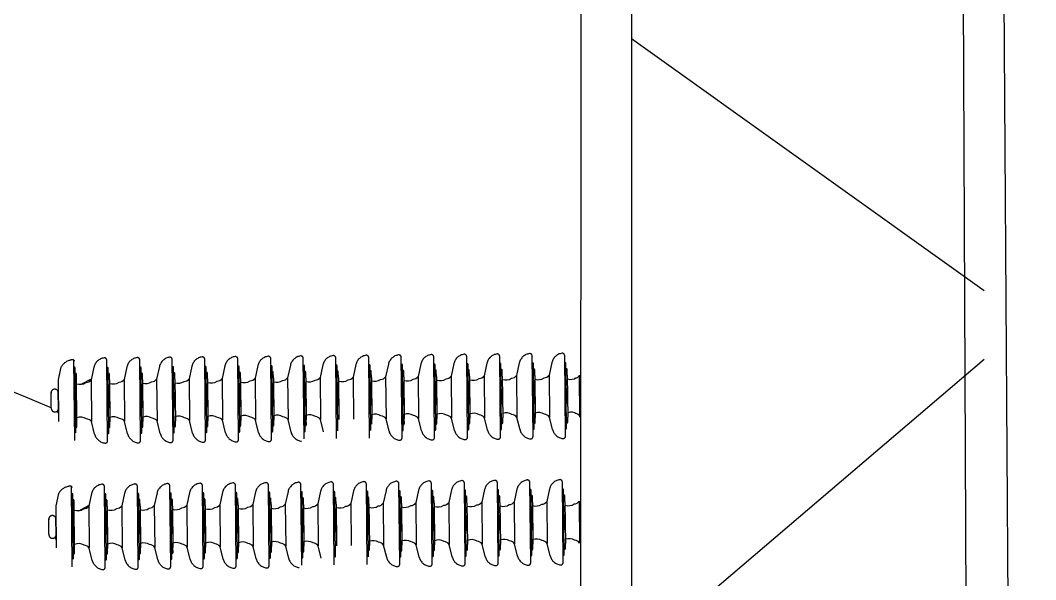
# Model space of a CAD drawing. Header units: inches. Extents: x 25.4 to 67.8, y 12.4 to 30.4.
# Drawn here: x 48.435 to 50.44, y 23.472 to 24.577 of the extents above; entities that cross this region are included whole.
import ezdxf

# ---------------------------------------------------------------- set-up
doc = ezdxf.new("R2010")
doc.units = ezdxf.units.IN
doc.header["$MEASUREMENT"] = 0
doc.linetypes.add('DASHED', pattern=[0.75, 0.5, -0.25])
doc.layers.add('DIM', color=2, linetype='Continuous')
doc.layers.add('medidas', color=3, linetype='Continuous')

msp = doc.modelspace()

# ---------------------------------------------------------------- linework, layer by layer
at = {"color": 2, "linetype": 'DASHED'}
for p, q in [((48.54222, 23.74656), (48.5406, 23.90551)), ((48.60734, 23.74631), (48.60573, 23.90527)), ((48.67246, 23.74692), (48.67085, 23.90588)), ((48.73663, 23.74762), (48.73502, 23.90658)), ((48.80081, 23.74827), (48.79919, 23.90723)), ((48.86592, 23.74893), (48.86431, 23.90789)), ((48.93104, 23.74954), (48.92943, 23.9085)), ((48.99521, 23.75024), (48.9936, 23.9092)), ((49.05939, 23.75089), (49.05777, 23.90985)), ((49.1245, 23.75151), (49.12289, 23.91046)), ((49.18868, 23.75221), (49.18706, 23.91116)), ((49.22578, 23.89811), (49.2203, 23.87348)), ((49.25285, 23.75286), (49.25124, 23.91182)), ((49.2909, 23.89877), (49.28541, 23.87414)), ((49.31797, 23.75352), (49.31635, 23.91248)), ((49.31768, 23.8984), (49.3165, 23.89839)), ((49.35601, 23.89939), (49.35053, 23.87475)), ((49.38308, 23.75413), (49.38147, 23.91309)), ((49.3828, 23.89901), (49.38161, 23.899)), ((49.3853, 23.76942), (49.384, 23.89784)), ((49.42019, 23.90009), (49.4147, 23.87545)), ((49.44726, 23.75483), (49.44564, 23.91379)), ((49.44697, 23.89971), (49.44579, 23.8997)), ((49.44947, 23.77012), (49.44817, 23.89854)), ((49.48436, 23.90074), (49.47888, 23.8761)), ((49.51143, 23.75548), (49.50982, 23.91444)), ((49.51114, 23.90036), (49.50996, 23.90035)), ((49.51364, 23.77077), (49.51234, 23.89919)), ((48.51515, 23.89181), (48.50966, 23.86718)), ((48.54193, 23.89144), (48.54075, 23.89143)), ((48.54443, 23.76185), (48.54313, 23.89027)), ((48.54442, 23.87938), (48.54324, 23.87936)), ((48.54668, 23.77396), (48.54562, 23.8782)), ((48.58027, 23.89156), (48.57479, 23.86693)), ((48.60706, 23.89119), (48.60587, 23.89118)), ((48.60956, 23.7616), (48.60825, 23.89002)), ((48.60955, 23.87913), (48.60836, 23.87912)), ((48.64539, 23.89218), (48.63991, 23.86754)), ((48.67217, 23.8918), (48.67099, 23.89179)), ((48.67467, 23.76221), (48.67337, 23.89063)), ((48.67467, 23.87974), (48.67348, 23.87973)), ((48.70956, 23.89288), (48.70408, 23.86824)), ((48.73635, 23.8925), (48.73516, 23.89249)), ((48.73885, 23.76291), (48.73754, 23.89133)), ((48.73884, 23.88044), (48.73765, 23.88043)), ((48.77373, 23.89353), (48.76825, 23.8689)), ((48.80052, 23.89316), (48.79934, 23.89314)), ((48.80302, 23.76357), (48.80172, 23.89198)), ((48.80301, 23.88109), (48.80183, 23.88108)), ((48.83885, 23.89419), (48.83337, 23.86956)), ((48.86564, 23.89382), (48.86445, 23.8938)), ((48.86814, 23.76423), (48.86683, 23.89264)), ((48.86813, 23.88175), (48.86695, 23.88174)), ((48.90397, 23.8948), (48.89849, 23.87017)), ((48.93076, 23.89443), (48.92957, 23.89442)), ((48.93325, 23.76484), (48.93195, 23.89326)), ((48.93325, 23.88236), (48.93206, 23.88235)), ((48.96814, 23.8955), (48.96266, 23.87087)), ((48.99493, 23.89513), (48.99374, 23.89512)), ((48.99743, 23.76554), (48.99612, 23.89395)), ((48.99742, 23.88306), (48.99624, 23.88305)), ((49.03231, 23.89615), (49.02683, 23.87152)), ((49.0591, 23.89578), (49.05792, 23.89577)), ((49.0616, 23.76619), (49.0603, 23.89461)), ((49.06159, 23.88372), (49.06041, 23.8837)), ((49.09743, 23.89676), (49.09195, 23.87213)), ((49.12422, 23.89639), (49.12303, 23.89638)), ((49.12672, 23.7668), (49.12542, 23.89522)), ((49.12671, 23.88433), (49.12553, 23.88432)), ((49.1616, 23.89746), (49.15612, 23.87283)), ((49.18839, 23.89709), (49.18721, 23.89708)), ((49.19089, 23.7675), (49.18959, 23.89592)), ((49.19088, 23.88503), (49.1897, 23.88501)), ((49.25256, 23.89774), (49.25138, 23.89773)), ((49.25506, 23.76815), (49.25376, 23.89657)), ((49.25506, 23.88568), (49.25387, 23.88567)), ((49.32018, 23.76881), (49.31888, 23.89723)), ((49.32017, 23.88634), (49.31899, 23.88633)), ((49.38529, 23.88695), (49.38411, 23.88694)), ((49.44946, 23.88765), (49.44828, 23.88764)), ((49.51364, 23.8883), (49.51245, 23.88829)), ((48.50966, 23.86718), (48.5105, 23.78425)), ((48.57479, 23.86693), (48.57563, 23.78401)), ((48.61086, 23.86639), (48.6117, 23.78346)), ((48.63991, 23.86754), (48.64075, 23.78462)), ((48.67598, 23.867), (48.67682, 23.78408)), ((48.70408, 23.86824), (48.70492, 23.78532)), ((48.74015, 23.8677), (48.74099, 23.78478)), ((48.76825, 23.8689), (48.76909, 23.78597)), ((48.80433, 23.86835), (48.80517, 23.78543)), ((48.83337, 23.86956), (48.83421, 23.78663)), ((48.86944, 23.86901), (48.87029, 23.78609)), ((48.89849, 23.87017), (48.89933, 23.78724)), ((48.93456, 23.86963), (48.9354, 23.7867)), ((48.96266, 23.87087), (48.9635, 23.78794)), ((48.99873, 23.87033), (48.99958, 23.7874)), ((49.02683, 23.87152), (49.02767, 23.78859)), ((49.06291, 23.87098), (49.06375, 23.78805)), ((49.09195, 23.87213), (49.09279, 23.7892)), ((49.12802, 23.87159), (49.12887, 23.78866)), ((49.15612, 23.87283), (49.15696, 23.7899)), ((49.1922, 23.87229), (49.19304, 23.78936)), ((49.2203, 23.87348), (49.22114, 23.79055)), ((49.25637, 23.87294), (49.25721, 23.79001)), ((49.28541, 23.87414), (49.28625, 23.79122)), ((49.32149, 23.8736), (49.32233, 23.79067)), ((49.35053, 23.87475), (49.35137, 23.79183)), ((49.3866, 23.87421), (49.38745, 23.79129)), ((49.4147, 23.87545), (49.41554, 23.79253)), ((49.45078, 23.87491), (49.45162, 23.79199)), ((49.47888, 23.8761), (49.47972, 23.79318)), ((49.51495, 23.87556), (49.51579, 23.79264)), ((48.49605, 23.81116), (48.49574, 23.8418)), ((48.51023, 23.8113), (48.50992, 23.84194)), ((48.5463, 23.81076), (48.54599, 23.8414)), ((48.61143, 23.81052), (48.61112, 23.84115)), ((48.67655, 23.81113), (48.67624, 23.84177)), ((48.74072, 23.81183), (48.74041, 23.84247)), ((48.80489, 23.81248), (48.80458, 23.84312)), ((48.87001, 23.81314), (48.8697, 23.84378)), ((48.93513, 23.81375), (48.93482, 23.84439)), ((48.9993, 23.81445), (48.99899, 23.84509)), ((49.06347, 23.8151), (49.06316, 23.84574)), ((49.12859, 23.81571), (49.12828, 23.84635)), ((49.19276, 23.81641), (49.19245, 23.84705)), ((49.25694, 23.81706), (49.25663, 23.8477)), ((49.32205, 23.81773), (49.32174, 23.84836)), ((49.38717, 23.81834), (49.38686, 23.84898)), ((49.45134, 23.81904), (49.45103, 23.84968)), ((49.51552, 23.81969), (49.51521, 23.85033)), ((48.58161, 23.75949), (48.57563, 23.78401)), ((48.64673, 23.7601), (48.64075, 23.78462)), ((48.7109, 23.7608), (48.70492, 23.78532)), ((48.77507, 23.76145), (48.76909, 23.78597)), ((48.84019, 23.76211), (48.83421, 23.78663)), ((48.90531, 23.76273), (48.89933, 23.78724)), ((48.96948, 23.76343), (48.9635, 23.78794)), ((49.03365, 23.76408), (49.02767, 23.78859)), ((49.16294, 23.76539), (49.15696, 23.7899)), ((49.19196, 23.77841), (49.19078, 23.7784)), ((49.22712, 23.76604), (49.22114, 23.79055)), ((49.25614, 23.77907), (49.25495, 23.77905)), ((49.29223, 23.7667), (49.28625, 23.79122)), ((49.32125, 23.77973), (49.32007, 23.77971)), ((49.35735, 23.76731), (49.35137, 23.79183)), ((49.38637, 23.78034), (49.38519, 23.78033)), ((49.42153, 23.76801), (49.41554, 23.79253)), ((49.45055, 23.78104), (49.44936, 23.78103)), ((49.4857, 23.76866), (49.47972, 23.79318)), ((49.51472, 23.78169), (49.51353, 23.78168)), ((48.60838, 23.76041), (48.6072, 23.76039)), ((48.61063, 23.77252), (48.60945, 23.77251)), ((48.6735, 23.76102), (48.67232, 23.76101)), ((48.67575, 23.77313), (48.67456, 23.77312)), ((48.73767, 23.76172), (48.73649, 23.76171)), ((48.73992, 23.77383), (48.73874, 23.77382)), ((48.80185, 23.76237), (48.80066, 23.76236)), ((48.80409, 23.77448), (48.80291, 23.77447)), ((48.86696, 23.76303), (48.86578, 23.76302)), ((48.86921, 23.77514), (48.86803, 23.77513)), ((48.93208, 23.76364), (48.9309, 23.76363)), ((48.93433, 23.77575), (48.93314, 23.77574)), ((48.99625, 23.76434), (48.99507, 23.76433)), ((48.9985, 23.77645), (48.99732, 23.77644)), ((49.18972, 23.7663), (49.18853, 23.76629)), ((49.25389, 23.76695), (49.25271, 23.76694)), ((49.31901, 23.76762), (49.31782, 23.7676)), ((49.38413, 23.76823), (49.38294, 23.76821)), ((49.4483, 23.76893), (49.44711, 23.76891)), ((49.51247, 23.76958), (49.51129, 23.76957)), ((48.79616, 23.49853), (48.79454, 23.65749)), ((48.86127, 23.49919), (48.85966, 23.65815)), ((48.92639, 23.4998), (48.92478, 23.65876)), ((48.99056, 23.5005), (48.98895, 23.65946)), ((49.05474, 23.50115), (49.05312, 23.66011)), ((49.11985, 23.50177), (49.11824, 23.66072)), ((49.18403, 23.50247), (49.18241, 23.66142)), ((49.2482, 23.50312), (49.24659, 23.66208)), ((49.31332, 23.50378), (49.3117, 23.66274)), ((49.37843, 23.50439), (49.37682, 23.66335)), ((49.44261, 23.50509), (49.44099, 23.66405)), ((49.50678, 23.50574), (49.50517, 23.6647)), ((48.5105, 23.64207), (48.50501, 23.61744)), ((48.53757, 23.49682), (48.53595, 23.65577)), ((48.53728, 23.6417), (48.5361, 23.64169)), ((48.53978, 23.51211), (48.53848, 23.64053)), ((48.57562, 23.64182), (48.57014, 23.61719)), ((48.60269, 23.49657), (48.60108, 23.65553)), ((48.60241, 23.64145), (48.60122, 23.64144)), ((48.60491, 23.51186), (48.6036, 23.64028)), ((48.64074, 23.64244), (48.63526, 23.61781)), ((48.66781, 23.49718), (48.6662, 23.65614)), ((48.66753, 23.64207), (48.66634, 23.64205)), ((48.67002, 23.51247), (48.66872, 23.64089)), ((48.70491, 23.64314), (48.69943, 23.6185)), ((48.73198, 23.49788), (48.73037, 23.65684)), ((48.7317, 23.64276), (48.73051, 23.64275)), ((48.7342, 23.51317), (48.73289, 23.64159)), ((48.76908, 23.64379), (48.7636, 23.61916)), ((48.79587, 23.64342), (48.79469, 23.6434)), ((48.79837, 23.51383), (48.79707, 23.64224)), ((48.8342, 23.64445), (48.82872, 23.61982)), ((48.86099, 23.64408), (48.8598, 23.64406)), ((48.86349, 23.51449), (48.86218, 23.6429)), ((48.89932, 23.64506), (48.89384, 23.62043)), ((48.92611, 23.64469), (48.92492, 23.64468)), ((48.9286, 23.5151), (48.9273, 23.64352)), ((48.96349, 23.64576), (48.95801, 23.62113)), ((48.99028, 23.64539), (48.98909, 23.64538)), ((48.99278, 23.5158), (48.99147, 23.64422)), ((49.02767, 23.64641), (49.02218, 23.62178)), ((49.05445, 23.64604), (49.05327, 23.64603)), ((49.05695, 23.51645), (49.05565, 23.64487)), ((49.09278, 23.64702), (49.0873, 23.62239)), ((49.11957, 23.64665), (49.11838, 23.64664)), ((49.12207, 23.51706), (49.12077, 23.64548)), ((49.15696, 23.64772), (49.15147, 23.62309)), ((49.18374, 23.64735), (49.18256, 23.64734)), ((49.18624, 23.51776), (49.18494, 23.64618)), ((49.22113, 23.64837), (49.21565, 23.62374)), ((49.24791, 23.648), (49.24673, 23.64799)), ((49.25041, 23.51841), (49.24911, 23.64683)), ((49.28625, 23.64903), (49.28076, 23.6244)), ((49.31303, 23.64866), (49.31185, 23.64865)), ((49.31553, 23.51907), (49.31423, 23.64749)), ((49.35136, 23.64965), (49.34588, 23.62501)), ((49.37815, 23.64927), (49.37696, 23.64926)), ((49.38065, 23.51968), (49.37935, 23.6481)), ((49.38064, 23.63721), (49.37946, 23.6372)), ((49.41554, 23.65035), (49.41005, 23.62571)), ((49.44232, 23.64997), (49.44114, 23.64996)), ((49.44482, 23.52038), (49.44352, 23.6488)), ((49.44481, 23.63791), (49.44363, 23.6379)), ((49.47971, 23.651), (49.47423, 23.62636)), ((49.5065, 23.65062), (49.50531, 23.65061)), ((49.50899, 23.52103), (49.50769, 23.64945)), ((49.50899, 23.63856), (49.5078, 23.63855)), ((48.50501, 23.61744), (48.50585, 23.53451)), ((48.53977, 23.62964), (48.53859, 23.62962)), ((48.54203, 23.52422), (48.54097, 23.62846)), ((48.57014, 23.61719), (48.57098, 23.53427)), ((48.6049, 23.62939), (48.60372, 23.62938)), ((48.63526, 23.61781), (48.6361, 23.53488)), ((48.67002, 23.63), (48.66883, 23.62999)), ((48.67133, 23.61726), (48.67217, 23.53434)), ((48.69943, 23.6185), (48.70027, 23.53558)), ((48.73419, 23.6307), (48.73301, 23.63069)), ((48.7355, 23.61796), (48.73635, 23.53504)), ((48.7636, 23.61916), (48.76444, 23.53623)), ((48.79836, 23.63135), (48.79718, 23.63134)), ((48.79968, 23.61861), (48.80052, 23.53569)), ((48.82872, 23.61982), (48.82956, 23.53689)), ((48.86348, 23.63201), (48.8623, 23.632)), ((48.86479, 23.61927), (48.86564, 23.53635)), ((48.89384, 23.62043), (48.89468, 23.5375)), ((48.9286, 23.63262), (48.92741, 23.63261)), ((48.92991, 23.61989), (48.93075, 23.53696)), ((48.95801, 23.62113), (48.95885, 23.5382)), ((48.99277, 23.63332), (48.99159, 23.63331)), ((48.99408, 23.62059), (48.99493, 23.53766)), ((49.02218, 23.62178), (49.02302, 23.53885)), ((49.05694, 23.63398), (49.05576, 23.63396)), ((49.05826, 23.62124), (49.0591, 23.53831)), ((49.0873, 23.62239), (49.08814, 23.53946)), ((49.12206, 23.63459), (49.12088, 23.63458)), ((49.12337, 23.62185), (49.12422, 23.53892)), ((49.15147, 23.62309), (49.15231, 23.54016)), ((49.18623, 23.63529), (49.18505, 23.63528)), ((49.18755, 23.62255), (49.18839, 23.53962)), ((49.21565, 23.62374), (49.21649, 23.54082)), ((49.25041, 23.63594), (49.24922, 23.63593)), ((49.25172, 23.6232), (49.25256, 23.54027)), ((49.28076, 23.6244), (49.2816, 23.54148)), ((49.31552, 23.6366), (49.31434, 23.63659)), ((49.31684, 23.62386), (49.31768, 23.54093)), ((49.34588, 23.62501), (49.34672, 23.54209)), ((49.38195, 23.62447), (49.3828, 23.54155)), ((49.41005, 23.62571), (49.41089, 23.54279)), ((49.44613, 23.62517), (49.44697, 23.54225)), ((49.47423, 23.62636), (49.47507, 23.54344)), ((49.5103, 23.62582), (49.51114, 23.5429)), ((48.60621, 23.61665), (48.60705, 23.53372)), ((49.18811, 23.56667), (49.1878, 23.59731)), ((49.25229, 23.56732), (49.25198, 23.59796)), ((49.3174, 23.56799), (49.31709, 23.59862)), ((49.38252, 23.5686), (49.38221, 23.59924)), ((49.44669, 23.5693), (49.44638, 23.59994)), ((49.51087, 23.56995), (49.51056, 23.60059)), ((48.4914, 23.56142), (48.49109, 23.59206)), ((48.50558, 23.56157), (48.50527, 23.5922)), ((48.54165, 23.56102), (48.54134, 23.59166)), ((48.60678, 23.56078), (48.60647, 23.59142)), ((48.6719, 23.56139), (48.67159, 23.59203)), ((48.73607, 23.56209), (48.73576, 23.59273)), ((48.80024, 23.56274), (48.79993, 23.59338)), ((48.86536, 23.5634), (48.86505, 23.59404)), ((48.93048, 23.56401), (48.93017, 23.59465)), ((48.99465, 23.56471), (48.99434, 23.59535)), ((49.05882, 23.56536), (49.05851, 23.596)), ((49.12394, 23.56597), (49.12363, 23.59661)), ((48.90066, 23.51299), (48.89468, 23.5375)), ((48.96483, 23.51369), (48.95885, 23.5382)), ((49.029, 23.51434), (49.02302, 23.53885)), ((49.1583, 23.51565), (49.15231, 23.54016)), ((49.22247, 23.5163), (49.21649, 23.54082)), ((49.28759, 23.51696), (49.2816, 23.54148)), ((49.3527, 23.51757), (49.34672, 23.54209)), ((49.41688, 23.51827), (49.41089, 23.54279)), ((49.48105, 23.51892), (49.47507, 23.54344)), ((48.57696, 23.50975), (48.57098, 23.53427)), ((48.60598, 23.52278), (48.6048, 23.52277)), ((48.64208, 23.51036), (48.6361, 23.53488)), ((48.6711, 23.52339), (48.66991, 23.52338)), ((48.70625, 23.51106), (48.70027, 23.53558)), ((48.73527, 23.52409), (48.73409, 23.52408)), ((48.77042, 23.51171), (48.76444, 23.53623)), ((48.79944, 23.52474), (48.79826, 23.52473)), ((48.83554, 23.51237), (48.82956, 23.53689)), ((48.86456, 23.5254), (48.86338, 23.52539)), ((48.92968, 23.52601), (48.92849, 23.526)), ((48.99385, 23.52671), (48.99267, 23.5267)), ((49.18732, 23.52868), (49.18613, 23.52866)), ((49.24924, 23.51721), (49.24806, 23.5172)), ((49.25149, 23.52933), (49.2503, 23.52931)), ((49.31436, 23.51788), (49.31317, 23.51786)), ((49.31661, 23.52999), (49.31542, 23.52997)), ((49.37948, 23.51849), (49.37829, 23.51848)), ((49.38172, 23.5306), (49.38054, 23.53059)), ((49.44365, 23.51919), (49.44246, 23.51917)), ((49.4459, 23.5313), (49.44471, 23.53129)), ((49.50782, 23.51984), (49.50664, 23.51983)), ((49.51007, 23.53195), (49.50888, 23.53194)), ((48.60373, 23.51067), (48.60255, 23.51065)), ((48.66885, 23.51128), (48.66767, 23.51127)), ((48.73302, 23.51198), (48.73184, 23.51197)), ((48.7972, 23.51263), (48.79601, 23.51262)), ((48.86231, 23.51329), (48.86113, 23.51328)), ((48.92743, 23.5139), (48.92625, 23.51389)), ((48.9916, 23.5146), (48.99042, 23.51459)), ((49.18507, 23.51656), (49.18388, 23.51655))]:
    msp.add_line(p, q, dxfattribs=at)
at = {"color": 2}
for p, q in [((48.61086, 23.86639), (48.61075, 23.87796)), ((48.67598, 23.867), (48.67586, 23.87857)), ((48.74015, 23.8677), (48.74004, 23.87927)), ((48.80433, 23.86835), (48.80421, 23.87992)), ((48.86944, 23.86901), (48.86933, 23.88058)), ((48.93456, 23.86963), (48.93444, 23.88119)), ((48.99873, 23.87033), (48.99862, 23.88189)), ((49.06291, 23.87098), (49.06279, 23.88254)), ((49.12802, 23.87159), (49.12791, 23.88315)), ((49.1922, 23.87229), (49.19208, 23.88385)), ((49.25637, 23.87294), (49.25625, 23.88451)), ((49.32149, 23.8736), (49.32137, 23.88517)), ((49.3866, 23.87421), (49.38649, 23.88578)), ((49.45078, 23.87491), (49.45066, 23.88648)), ((49.51495, 23.87556), (49.51483, 23.88713)), ((48.55477, 23.8578), (48.57517, 23.86865)), ((49.53812, 23.87588), (49.53896, 23.79295)), ((48.6118, 23.77371), (48.6117, 23.78346)), ((48.67692, 23.77433), (48.67682, 23.78408)), ((48.74109, 23.77503), (48.74099, 23.78478)), ((48.80527, 23.77568), (48.80517, 23.78543)), ((48.87038, 23.77634), (48.87029, 23.78609)), ((48.9355, 23.77695), (48.9354, 23.7867)), ((48.99967, 23.77765), (48.99958, 23.7874)), ((49.12896, 23.77891), (49.12887, 23.78866)), ((49.19314, 23.77961), (49.19304, 23.78936)), ((49.25731, 23.78026), (49.25721, 23.79001)), ((49.32243, 23.78092), (49.32233, 23.79067)), ((49.38754, 23.78154), (49.38745, 23.79129)), ((49.45172, 23.78223), (49.45162, 23.79199)), ((49.51589, 23.78289), (49.51579, 23.79264)), ((49.5103, 23.62582), (49.51018, 23.63739)), ((48.55012, 23.60806), (48.57052, 23.61891)), ((48.60621, 23.61665), (48.6061, 23.62822)), ((48.67133, 23.61726), (48.67121, 23.62883)), ((48.7355, 23.61796), (48.73539, 23.62953)), ((48.79968, 23.61861), (48.79956, 23.63018)), ((48.86479, 23.61927), (48.86468, 23.63084)), ((48.92991, 23.61989), (48.92979, 23.63145)), ((48.99408, 23.62059), (48.99397, 23.63215)), ((49.05826, 23.62124), (49.05814, 23.6328)), ((49.12337, 23.62185), (49.12326, 23.63341)), ((49.18755, 23.62255), (49.18743, 23.63411)), ((49.25172, 23.6232), (49.2516, 23.63477)), ((49.31684, 23.62386), (49.31672, 23.63543)), ((49.38195, 23.62447), (49.38184, 23.63604)), ((49.44613, 23.62517), (49.44601, 23.63674)), ((49.5384, 23.62702), (49.53924, 23.54409)), ((48.93085, 23.52721), (48.93075, 23.53696)), ((48.99502, 23.52791), (48.99493, 23.53766)), ((49.12431, 23.52917), (49.12422, 23.53892)), ((49.18849, 23.52987), (49.18839, 23.53962)), ((49.25266, 23.53052), (49.25256, 23.54027)), ((49.31778, 23.53118), (49.31768, 23.54093)), ((49.3829, 23.5318), (49.3828, 23.54155)), ((49.44707, 23.5325), (49.44697, 23.54225)), ((49.51124, 23.53315), (49.51114, 23.5429)), ((48.60715, 23.52397), (48.60705, 23.53372)), ((48.67227, 23.52459), (48.67217, 23.53434)), ((48.73644, 23.52529), (48.73635, 23.53504)), ((48.80062, 23.52594), (48.80052, 23.53569)), ((48.86573, 23.5266), (48.86564, 23.53635))]:
    msp.add_line(p, q, dxfattribs=at)
for points in [[(48.5075, 23.80466), (48.51035, 23.7993)], [(48.50285, 23.55492), (48.5057, 23.54956)]]:
    msp.add_lwpolyline(points, dxfattribs=at)
at = {"color": 2, "linetype": 'DASHED'}
for centre, radius, start, end in [((49.44331, 23.89494), 0.02369, 97.29915, 167.45121), ((49.44091, 23.91374), 0.00474, 0.58123, 97.29915), ((49.50749, 23.89559), 0.02369, 97.29915, 167.45121), ((49.50508, 23.91439), 0.00474, 0.58123, 97.29915), ((48.54005, 23.87735), 0.0288, 99.64599, 149.84696), ((48.53775, 23.90173), 0.00474, 25.55611, 122.27403), ((48.6034, 23.88642), 0.02369, 97.29915, 167.45121), ((48.60099, 23.90522), 0.00474, 0.58123, 97.29915), ((48.66852, 23.88703), 0.02369, 97.29915, 167.45121), ((48.66611, 23.90583), 0.00474, 0.58123, 97.29915), ((48.73269, 23.88773), 0.02369, 97.29915, 167.45121), ((48.73028, 23.90653), 0.00474, 0.58123, 97.29915), ((48.79686, 23.88838), 0.02369, 97.29915, 167.45121), ((48.79445, 23.90718), 0.00474, 0.58123, 97.29915), ((48.86198, 23.88904), 0.02369, 97.29915, 167.45121), ((48.85957, 23.90784), 0.00474, 0.58123, 97.29915), ((48.9271, 23.88965), 0.02369, 97.29915, 167.45121), ((48.92469, 23.90845), 0.00474, 0.58123, 97.29915), ((48.99127, 23.89035), 0.02369, 97.29915, 167.45121), ((48.98886, 23.90915), 0.00474, 0.58123, 97.29915), ((49.05544, 23.891), 0.02369, 97.29915, 167.45121), ((49.05304, 23.9098), 0.00474, 0.58123, 97.29915), ((49.12056, 23.89161), 0.02369, 97.29915, 167.45121), ((49.11815, 23.91042), 0.00474, 0.58123, 97.29915), ((49.18473, 23.89231), 0.02369, 97.29915, 167.45121), ((49.18233, 23.91112), 0.00474, 0.58123, 97.29915), ((49.24891, 23.89297), 0.02369, 97.29915, 167.45121), ((49.2465, 23.91177), 0.00474, 0.58123, 97.29915), ((49.31402, 23.89363), 0.02369, 97.29915, 167.45121), ((49.31162, 23.91243), 0.00474, 0.58123, 97.29915), ((49.31769, 23.89722), 0.00118, 0.58123, 90.58123), ((49.37914, 23.89424), 0.02369, 97.29915, 167.45121), ((49.37673, 23.91304), 0.00474, 0.58123, 97.29915), ((49.38281, 23.89783), 0.00118, 0.58123, 90.58123), ((49.44698, 23.89853), 0.00118, 0.58123, 90.58123), ((49.51116, 23.89918), 0.00118, 0.58123, 90.58123), ((48.54194, 23.89026), 0.00118, 0.58123, 90.58123), ((48.54444, 23.87819), 0.00118, 0.58123, 90.58123), ((48.60707, 23.89001), 0.00118, 0.58123, 90.58123), ((48.60956, 23.87794), 0.00118, 0.58123, 90.58123), ((48.67219, 23.89062), 0.00118, 0.58123, 90.58123), ((48.67468, 23.87856), 0.00118, 0.58123, 90.58123), ((48.73636, 23.89132), 0.00118, 0.58123, 90.58123), ((48.73885, 23.87926), 0.00118, 0.58123, 90.58123), ((48.80053, 23.89197), 0.00118, 0.58123, 90.58123), ((48.80302, 23.87991), 0.00118, 0.58123, 90.58123), ((48.86565, 23.89263), 0.00118, 0.58123, 90.58123), ((48.86814, 23.88057), 0.00118, 0.58123, 90.58123), ((48.93077, 23.89324), 0.00118, 0.58123, 90.58123), ((48.93326, 23.88118), 0.00118, 0.58123, 90.58123), ((48.99494, 23.89394), 0.00118, 0.58123, 90.58123), ((48.99743, 23.88188), 0.00118, 0.58123, 90.58123), ((49.05911, 23.89459), 0.00118, 0.58123, 90.58123), ((49.06161, 23.88253), 0.00118, 0.58123, 90.58123), ((49.12423, 23.89521), 0.00118, 0.58123, 90.58123), ((49.12672, 23.88314), 0.00118, 0.58123, 90.58123), ((49.1884, 23.89591), 0.00118, 0.58123, 90.58123), ((49.1909, 23.88384), 0.00118, 0.58123, 90.58123), ((49.25258, 23.89656), 0.00118, 0.58123, 90.58123), ((49.25507, 23.88449), 0.00118, 0.58123, 90.58123), ((49.32019, 23.88515), 0.00118, 0.58123, 90.58123), ((49.3853, 23.88577), 0.00118, 0.58123, 90.58123), ((49.44948, 23.88647), 0.00118, 0.58123, 90.58123), ((49.51365, 23.88712), 0.00118, 0.58123, 90.58123), ((48.50284, 23.84096), 0.00715, 353.28594, 187.87653), ((48.50315, 23.81033), 0.00715, 173.28594, 7.87653), ((48.99849, 23.77764), 0.00118, 270.58123, 0.58123), ((49.19195, 23.7796), 0.00118, 270.58123, 0.58123), ((49.25613, 23.78025), 0.00118, 270.58123, 0.58123), ((49.32124, 23.78091), 0.00118, 270.58123, 0.58123), ((49.38636, 23.78152), 0.00118, 270.58123, 0.58123), ((49.45053, 23.78222), 0.00118, 270.58123, 0.58123), ((49.51471, 23.78287), 0.00118, 270.58123, 0.58123), ((48.54549, 23.77395), 0.00118, 270.58123, 0.58123), ((48.60463, 23.76511), 0.02369, 193.71125, 263.86332), ((48.60837, 23.76159), 0.00118, 270.58123, 0.58123), ((48.61062, 23.7737), 0.00118, 270.58123, 0.58123), ((48.66975, 23.76572), 0.02369, 193.71125, 263.86332), ((48.67349, 23.7622), 0.00118, 270.58123, 0.58123), ((48.67574, 23.77431), 0.00118, 270.58123, 0.58123), ((48.73392, 23.76642), 0.02369, 193.71125, 263.86332), ((48.73766, 23.7629), 0.00118, 270.58123, 0.58123), ((48.73991, 23.77501), 0.00118, 270.58123, 0.58123), ((48.79809, 23.76707), 0.02369, 193.71125, 263.86332), ((48.80184, 23.76355), 0.00118, 270.58123, 0.58123), ((48.80408, 23.77566), 0.00118, 270.58123, 0.58123), ((48.86321, 23.76773), 0.02369, 193.71125, 263.86332), ((48.86695, 23.76421), 0.00118, 270.58123, 0.58123), ((48.8692, 23.77633), 0.00118, 270.58123, 0.58123), ((48.92833, 23.76834), 0.02369, 193.71125, 263.86332), ((48.93207, 23.76483), 0.00118, 270.58123, 0.58123), ((48.93432, 23.77694), 0.00118, 270.58123, 0.58123), ((48.9925, 23.76904), 0.02369, 193.71125, 263.86332), ((48.99624, 23.76553), 0.00118, 270.58123, 0.58123), ((49.18596, 23.771), 0.02369, 193.71125, 263.86332), ((49.18971, 23.76749), 0.00118, 270.58123, 0.58123), ((49.25014, 23.77166), 0.02369, 193.71125, 263.86332), ((49.25388, 23.76814), 0.00118, 270.58123, 0.58123), ((49.31525, 23.77232), 0.02369, 193.71125, 263.86332), ((49.319, 23.7688), 0.00118, 270.58123, 0.58123), ((49.38037, 23.77293), 0.02369, 193.71125, 263.86332), ((49.38411, 23.76941), 0.00118, 270.58123, 0.58123), ((49.44454, 23.77363), 0.02369, 193.71125, 263.86332), ((49.44829, 23.77011), 0.00118, 270.58123, 0.58123), ((49.50872, 23.77428), 0.02369, 193.71125, 263.86332), ((49.51246, 23.77076), 0.00118, 270.58123, 0.58123), ((48.6026, 23.74626), 0.00474, 263.86332, 0.58123), ((48.66772, 23.74687), 0.00474, 263.86332, 0.58123), ((48.73189, 23.74757), 0.00474, 263.86332, 0.58123), ((48.79607, 23.74822), 0.00474, 263.86332, 0.58123), ((48.86118, 23.74888), 0.00474, 263.86332, 0.58123), ((48.9263, 23.7495), 0.00474, 263.86332, 0.58123), ((49.18394, 23.75216), 0.00474, 263.86332, 0.58123), ((49.24811, 23.75281), 0.00474, 263.86332, 0.58123), ((49.31323, 23.75347), 0.00474, 263.86332, 0.58123), ((49.37835, 23.75408), 0.00474, 263.86332, 0.58123), ((49.44252, 23.75478), 0.00474, 263.86332, 0.58123), ((49.50669, 23.75543), 0.00474, 263.86332, 0.58123), ((48.59875, 23.63668), 0.02369, 97.29915, 167.45121), ((48.59634, 23.65548), 0.00474, 0.58123, 97.29915), ((48.66387, 23.63729), 0.02369, 97.29915, 167.45121), ((48.66146, 23.65609), 0.00474, 0.58123, 97.29915), ((48.72804, 23.63799), 0.02369, 97.29915, 167.45121), ((48.72563, 23.65679), 0.00474, 0.58123, 97.29915), ((48.79221, 23.63864), 0.02369, 97.29915, 167.45121), ((48.7898, 23.65744), 0.00474, 0.58123, 97.29915), ((48.85733, 23.6393), 0.02369, 97.29915, 167.45121), ((48.85492, 23.6581), 0.00474, 0.58123, 97.29915), ((48.92245, 23.63991), 0.02369, 97.29915, 167.45121), ((48.92004, 23.65871), 0.00474, 0.58123, 97.29915), ((48.98662, 23.64061), 0.02369, 97.29915, 167.45121), ((48.98421, 23.65941), 0.00474, 0.58123, 97.29915), ((49.05079, 23.64126), 0.02369, 97.29915, 167.45121), ((49.04839, 23.66006), 0.00474, 0.58123, 97.29915), ((49.11591, 23.64187), 0.02369, 97.29915, 167.45121), ((49.1135, 23.66068), 0.00474, 0.58123, 97.29915), ((49.18008, 23.64257), 0.02369, 97.29915, 167.45121), ((49.17768, 23.66138), 0.00474, 0.58123, 97.29915), ((49.24426, 23.64323), 0.02369, 97.29915, 167.45121), ((49.24185, 23.66203), 0.00474, 0.58123, 97.29915), ((49.30937, 23.64389), 0.02369, 97.29915, 167.45121), ((49.30697, 23.66269), 0.00474, 0.58123, 97.29915), ((49.37449, 23.6445), 0.02369, 97.29915, 167.45121), ((49.37208, 23.6633), 0.00474, 0.58123, 97.29915), ((49.43866, 23.6452), 0.02369, 97.29915, 167.45121), ((49.43626, 23.664), 0.00474, 0.58123, 97.29915), ((49.50284, 23.64585), 0.02369, 97.29915, 167.45121), ((49.50043, 23.66465), 0.00474, 0.58123, 97.29915), ((48.5354, 23.62761), 0.0288, 99.64599, 149.84696), ((48.5331, 23.65199), 0.00474, 25.55611, 122.27403), ((48.53729, 23.64052), 0.00118, 0.58123, 90.58123), ((48.60242, 23.64027), 0.00118, 0.58123, 90.58123), ((48.66754, 23.64088), 0.00118, 0.58123, 90.58123), ((48.73171, 23.64158), 0.00118, 0.58123, 90.58123), ((48.79588, 23.64223), 0.00118, 0.58123, 90.58123), ((48.861, 23.64289), 0.00118, 0.58123, 90.58123), ((48.92612, 23.6435), 0.00118, 0.58123, 90.58123), ((48.99029, 23.6442), 0.00118, 0.58123, 90.58123), ((49.05446, 23.64485), 0.00118, 0.58123, 90.58123), ((49.11958, 23.64547), 0.00118, 0.58123, 90.58123), ((49.18375, 23.64617), 0.00118, 0.58123, 90.58123), ((49.24793, 23.64682), 0.00118, 0.58123, 90.58123), ((49.31304, 23.64748), 0.00118, 0.58123, 90.58123), ((49.37816, 23.64809), 0.00118, 0.58123, 90.58123), ((49.38065, 23.63603), 0.00118, 0.58123, 90.58123), ((49.44233, 23.64879), 0.00118, 0.58123, 90.58123), ((49.44483, 23.63673), 0.00118, 0.58123, 90.58123), ((49.50651, 23.64944), 0.00118, 0.58123, 90.58123), ((49.509, 23.63738), 0.00118, 0.58123, 90.58123), ((48.53979, 23.62845), 0.00118, 0.58123, 90.58123), ((48.60491, 23.62821), 0.00118, 0.58123, 90.58123), ((48.67003, 23.62882), 0.00118, 0.58123, 90.58123), ((48.7342, 23.62952), 0.00118, 0.58123, 90.58123), ((48.79838, 23.63017), 0.00118, 0.58123, 90.58123), ((48.86349, 23.63083), 0.00118, 0.58123, 90.58123), ((48.92861, 23.63144), 0.00118, 0.58123, 90.58123), ((48.99278, 23.63214), 0.00118, 0.58123, 90.58123), ((49.05696, 23.63279), 0.00118, 0.58123, 90.58123), ((49.12207, 23.6334), 0.00118, 0.58123, 90.58123), ((49.18625, 23.6341), 0.00118, 0.58123, 90.58123), ((49.25042, 23.63475), 0.00118, 0.58123, 90.58123), ((49.31554, 23.63541), 0.00118, 0.58123, 90.58123), ((48.49819, 23.59122), 0.00715, 353.28594, 187.87653), ((48.4985, 23.56059), 0.00715, 173.28594, 7.87653), ((48.54084, 23.52421), 0.00118, 270.58123, 0.58123), ((48.60597, 23.52396), 0.00118, 270.58123, 0.58123), ((48.67109, 23.52457), 0.00118, 270.58123, 0.58123), ((48.73526, 23.52527), 0.00118, 270.58123, 0.58123), ((48.79943, 23.52592), 0.00118, 270.58123, 0.58123), ((48.86455, 23.52659), 0.00118, 270.58123, 0.58123), ((48.92967, 23.5272), 0.00118, 270.58123, 0.58123), ((48.99384, 23.5279), 0.00118, 270.58123, 0.58123), ((49.18506, 23.51775), 0.00118, 270.58123, 0.58123), ((49.1873, 23.52986), 0.00118, 270.58123, 0.58123), ((49.24923, 23.5184), 0.00118, 270.58123, 0.58123), ((49.25148, 23.53051), 0.00118, 270.58123, 0.58123), ((49.3106, 23.52258), 0.02369, 193.71125, 263.86332), ((49.31435, 23.51906), 0.00118, 270.58123, 0.58123), ((49.31659, 23.53117), 0.00118, 270.58123, 0.58123), ((49.37572, 23.52319), 0.02369, 193.71125, 263.86332), ((49.37946, 23.51967), 0.00118, 270.58123, 0.58123), ((49.38171, 23.53178), 0.00118, 270.58123, 0.58123), ((49.43989, 23.52389), 0.02369, 193.71125, 263.86332), ((49.44364, 23.52037), 0.00118, 270.58123, 0.58123), ((49.44588, 23.53248), 0.00118, 270.58123, 0.58123), ((49.50407, 23.52454), 0.02369, 193.71125, 263.86332), ((49.50781, 23.52102), 0.00118, 270.58123, 0.58123), ((49.51006, 23.53313), 0.00118, 270.58123, 0.58123), ((48.59998, 23.51537), 0.02369, 193.71125, 263.86332), ((48.60372, 23.51185), 0.00118, 270.58123, 0.58123), ((48.6651, 23.51598), 0.02369, 193.71125, 263.86332), ((48.66307, 23.49713), 0.00474, 263.86332, 0.58123), ((48.66884, 23.51246), 0.00118, 270.58123, 0.58123), ((48.72927, 23.51668), 0.02369, 193.71125, 263.86332), ((48.72724, 23.49783), 0.00474, 263.86332, 0.58123), ((48.73301, 23.51316), 0.00118, 270.58123, 0.58123), ((48.79344, 23.51733), 0.02369, 193.71125, 263.86332), ((48.79142, 23.49848), 0.00474, 263.86332, 0.58123), ((48.79719, 23.51381), 0.00118, 270.58123, 0.58123), ((48.85856, 23.51799), 0.02369, 193.71125, 263.86332), ((48.85653, 23.49914), 0.00474, 263.86332, 0.58123), ((48.8623, 23.51447), 0.00118, 270.58123, 0.58123), ((48.92368, 23.5186), 0.02369, 193.71125, 263.86332), ((48.92165, 23.49976), 0.00474, 263.86332, 0.58123), ((48.92742, 23.51509), 0.00118, 270.58123, 0.58123), ((48.98785, 23.5193), 0.02369, 193.71125, 263.86332), ((48.99159, 23.51579), 0.00118, 270.58123, 0.58123), ((49.18131, 23.52126), 0.02369, 193.71125, 263.86332), ((49.17929, 23.50242), 0.00474, 263.86332, 0.58123), ((49.24549, 23.52192), 0.02369, 193.71125, 263.86332), ((49.24346, 23.50307), 0.00474, 263.86332, 0.58123), ((49.30858, 23.50373), 0.00474, 263.86332, 0.58123), ((49.3737, 23.50434), 0.00474, 263.86332, 0.58123), ((49.43787, 23.50504), 0.00474, 263.86332, 0.58123), ((49.50204, 23.50569), 0.00474, 263.86332, 0.58123), ((48.59795, 23.49652), 0.00474, 263.86332, 0.58123)]:
    msp.add_arc(centre, radius, start, end, dxfattribs=at)
at = {"color": 2}
for centre, radius, start, end in [((48.55317, 23.87886), 0.02112, 249.61257, 303.70254), ((48.56403, 23.87429), 0.01304, 273.80691, 325.62354), ((48.61829, 23.87952), 0.02112, 249.61257, 303.70254), ((48.62914, 23.87495), 0.01304, 273.80691, 325.62354), ((48.68246, 23.88017), 0.02112, 252.3297, 303.70254), ((48.69332, 23.87561), 0.01304, 273.80691, 325.62354), ((48.74664, 23.88082), 0.02112, 252.3297, 303.70254), ((48.75749, 23.87626), 0.01304, 273.80691, 325.62354), ((48.81175, 23.88148), 0.02112, 249.61257, 303.70254), ((48.82261, 23.87692), 0.01304, 273.80691, 325.62354), ((48.87687, 23.88214), 0.02112, 249.61257, 303.70254), ((48.88772, 23.87758), 0.01304, 273.80691, 325.62354), ((48.94104, 23.88279), 0.02112, 252.3297, 303.70254), ((48.9519, 23.87823), 0.01304, 273.80691, 325.62354), ((49.00522, 23.88344), 0.02112, 252.3297, 303.70254), ((49.01607, 23.87888), 0.01304, 273.80691, 325.62354), ((49.07033, 23.8841), 0.02112, 249.61257, 303.70254), ((49.08119, 23.87954), 0.01304, 273.80691, 325.62354), ((49.13451, 23.88476), 0.02112, 252.3297, 303.70254), ((49.14536, 23.88019), 0.01304, 273.80691, 325.62354), ((49.19868, 23.88541), 0.02112, 252.3297, 303.70254), ((49.20954, 23.88084), 0.01304, 273.80691, 325.62354), ((49.2638, 23.88607), 0.02112, 249.61257, 303.70254), ((49.27465, 23.8815), 0.01304, 273.80691, 325.62354), ((49.32891, 23.88673), 0.02112, 249.61257, 303.70254), ((49.33977, 23.88216), 0.01304, 273.80691, 325.62354), ((49.39309, 23.88738), 0.02112, 252.3297, 303.70254), ((49.40394, 23.88281), 0.01304, 273.80691, 325.62354), ((49.45726, 23.88803), 0.02112, 252.3297, 303.70254), ((49.46812, 23.88347), 0.01304, 273.80691, 325.62354), ((49.52143, 23.88868), 0.02112, 252.3297, 303.70254), ((49.52826, 23.88269), 0.01304, 273.80691, 325.62354), ((49.13559, 23.77754), 0.02112, 57.45993, 108.83276), ((49.19977, 23.77819), 0.02112, 57.45993, 108.83276), ((49.26488, 23.77885), 0.02112, 57.45993, 111.5499), ((49.33, 23.77951), 0.02112, 57.45993, 111.5499), ((49.39417, 23.78017), 0.02112, 57.45993, 108.83276), ((49.40493, 23.78495), 0.01304, 35.53893, 87.35556), ((49.45835, 23.78082), 0.02112, 57.45993, 108.83276), ((49.46911, 23.7856), 0.01304, 35.53893, 87.35556), ((49.52252, 23.78147), 0.02112, 57.45993, 108.83276), ((49.52991, 23.78692), 0.01304, 35.53893, 87.35556), ((48.55426, 23.77164), 0.02112, 57.45993, 111.5499), ((48.56502, 23.77643), 0.01304, 35.53893, 87.35556), ((48.61938, 23.77231), 0.02112, 57.45993, 111.5499), ((48.63014, 23.77709), 0.01304, 35.53893, 87.35556), ((48.68355, 23.77296), 0.02112, 57.45993, 108.83276), ((48.69431, 23.77774), 0.01304, 35.53893, 87.35556), ((48.74772, 23.77361), 0.02112, 57.45993, 108.83276), ((48.75848, 23.77839), 0.01304, 35.53893, 87.35556), ((48.81284, 23.77427), 0.02112, 57.45993, 111.5499), ((48.8236, 23.77905), 0.01304, 35.53893, 87.35556), ((48.87796, 23.77493), 0.02112, 57.45993, 111.5499), ((48.88872, 23.77971), 0.01304, 35.53893, 87.35556), ((48.94213, 23.77558), 0.02112, 57.45993, 108.83276), ((48.95289, 23.78036), 0.01304, 35.53893, 87.35556), ((49.0063, 23.77623), 0.02112, 57.45993, 108.83276), ((49.01706, 23.78101), 0.01304, 35.53893, 87.35556), ((49.14635, 23.78233), 0.01304, 35.53893, 87.35556), ((49.21053, 23.78298), 0.01304, 35.53893, 87.35556), ((49.27564, 23.78364), 0.01304, 35.53893, 87.35556), ((49.34076, 23.7843), 0.01304, 35.53893, 87.35556), ((48.55938, 23.62455), 0.01304, 273.80691, 325.62354), ((48.62449, 23.62522), 0.01304, 273.80691, 325.62354), ((48.68867, 23.62587), 0.01304, 273.80691, 325.62354), ((48.75284, 23.62652), 0.01304, 273.80691, 325.62354), ((48.81796, 23.62718), 0.01304, 273.80691, 325.62354), ((48.88308, 23.62784), 0.01304, 273.80691, 325.62354), ((48.94725, 23.62849), 0.01304, 273.80691, 325.62354), ((49.01142, 23.62914), 0.01304, 273.80691, 325.62354), ((49.07654, 23.6298), 0.01304, 273.80691, 325.62354), ((49.12986, 23.63502), 0.02112, 252.3297, 303.70254), ((49.14071, 23.63045), 0.01304, 273.80691, 325.62354), ((49.19403, 23.63567), 0.02112, 252.3297, 303.70254), ((49.20489, 23.6311), 0.01304, 273.80691, 325.62354), ((49.25915, 23.63633), 0.02112, 249.61257, 303.70254), ((49.27, 23.63176), 0.01304, 273.80691, 325.62354), ((49.32426, 23.63699), 0.02112, 249.61257, 303.70254), ((49.33512, 23.63242), 0.01304, 273.80691, 325.62354), ((49.38844, 23.63764), 0.02112, 252.3297, 303.70254), ((49.39929, 23.63308), 0.01304, 273.80691, 325.62354), ((49.45261, 23.63829), 0.02112, 252.3297, 303.70254), ((49.46347, 23.63373), 0.01304, 273.80691, 325.62354), ((49.51678, 23.63894), 0.02112, 252.3297, 303.70254), ((49.52764, 23.63438), 0.01304, 273.80691, 325.62354), ((48.54852, 23.62912), 0.02112, 249.61257, 303.70254), ((48.61364, 23.62978), 0.02112, 249.61257, 303.70254), ((48.67781, 23.63043), 0.02112, 252.3297, 303.70254), ((48.74199, 23.63108), 0.02112, 252.3297, 303.70254), ((48.8071, 23.63174), 0.02112, 249.61257, 303.70254), ((48.87222, 23.6324), 0.02112, 249.61257, 303.70254), ((48.93639, 23.63305), 0.02112, 252.3297, 303.70254), ((49.00057, 23.6337), 0.02112, 252.3297, 303.70254), ((49.06568, 23.63436), 0.02112, 249.61257, 303.70254), ((48.54961, 23.52191), 0.02112, 57.45993, 111.5499), ((48.56037, 23.52669), 0.01304, 35.53893, 87.35556), ((48.61473, 23.52257), 0.02112, 57.45993, 111.5499), ((48.62549, 23.52735), 0.01304, 35.53893, 87.35556), ((48.6789, 23.52322), 0.02112, 57.45993, 108.83276), ((48.68966, 23.528), 0.01304, 35.53893, 87.35556), ((48.74307, 23.52387), 0.02112, 57.45993, 108.83276), ((48.75383, 23.52865), 0.01304, 35.53893, 87.35556), ((48.80819, 23.52453), 0.02112, 57.45993, 111.5499), ((48.81895, 23.52931), 0.01304, 35.53893, 87.35556), ((48.87331, 23.52519), 0.02112, 57.45993, 111.5499), ((48.88407, 23.52997), 0.01304, 35.53893, 87.35556), ((48.93748, 23.52584), 0.02112, 57.45993, 108.83276), ((48.94824, 23.53062), 0.01304, 35.53893, 87.35556), ((49.00165, 23.52649), 0.02112, 57.45993, 108.83276), ((49.01241, 23.53127), 0.01304, 35.53893, 87.35556), ((49.13094, 23.5278), 0.02112, 57.45993, 108.83276), ((49.1417, 23.53259), 0.01304, 35.53893, 87.35556), ((49.19512, 23.52845), 0.02112, 57.45993, 108.83276), ((49.20588, 23.53324), 0.01304, 35.53893, 87.35556), ((49.26023, 23.52911), 0.02112, 57.45993, 111.5499), ((49.27099, 23.5339), 0.01304, 35.53893, 87.35556), ((49.32535, 23.52978), 0.02112, 57.45993, 111.5499), ((49.33611, 23.53456), 0.01304, 35.53893, 87.35556), ((49.38952, 23.53043), 0.02112, 57.45993, 108.83276), ((49.40028, 23.53521), 0.01304, 35.53893, 87.35556), ((49.4537, 23.53108), 0.02112, 57.45993, 108.83276), ((49.46446, 23.53586), 0.01304, 35.53893, 87.35556), ((49.51787, 23.53173), 0.02112, 57.45993, 108.83276), ((49.52863, 23.53651), 0.01304, 35.53893, 87.35556)]:
    msp.add_arc(centre, radius, start, end, dxfattribs=at)
at = {"layer": 'DIM'}
for p, q in [((49.64177, 27.57618), (49.64177, 15.27772)), ((50.28319, 27.57323), (50.33769, 15.27772)), ((50.3568, 27.57618), (50.43973, 15.27772)), ((49.54192, 27.54951), (49.53973, 15.27772)), ((49.64177, 24.5411), (50.33769, 24.04343)), ((50.33769, 23.90697), (49.64177, 23.31297))]:
    msp.add_line(p, q, dxfattribs=at)
at = {"layer": 'medidas'}
msp.add_spline([(48.49605, 23.81116), (47.07229, 24.66938), (46.47295, 25.91829)], degree=3, dxfattribs=at)

doc.saveas('drawing.dxf')
